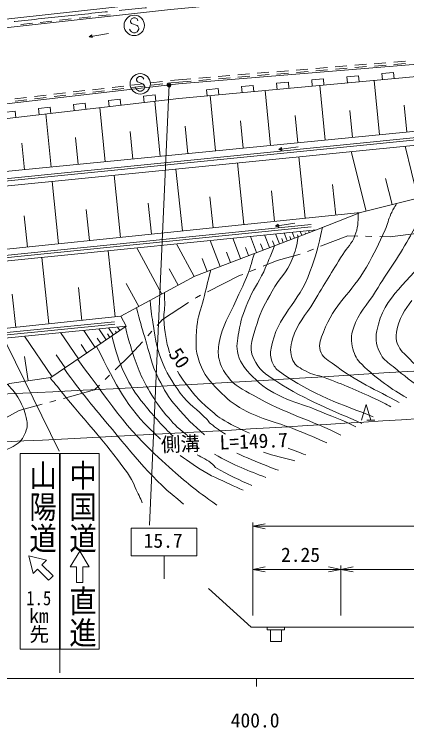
# Model space of a CAD drawing. Units: millimetres, scale not verified. Extents: x 40000 to 680000, y 20000 to 380000.
# Drawn here: x 437066 to 487216, y 198715 to 289830 of the extents above; entities that cross this region are included whole.
import ezdxf
from ezdxf.enums import TextEntityAlignment as Align

# ---------------------------------------------------------------- set-up
doc = ezdxf.new("R2010")
doc.units = ezdxf.units.MM
doc.header["$LTSCALE"] = 1000
doc.header["$PDMODE"] = 32
doc.header["$PDSIZE"] = 500
doc.linetypes.add('CHAIN', pattern=[18.5, 12, -1.5, 3.5, -1.5])
for name, color, linetype, lineweight in [('M-BGD', 7, 'Continuous', 13), ('M-BMK', 2, 'CHAIN', 13), ('M-BMK-ROW', 30, 'Continuous', 13), ('M-STR-HTXT', 7, 'Continuous', 13), ('M-STR-STRC', 7, 'Continuous', 13), ('M-TTL-BAND', 7, 'Continuous', 13)]:
    doc.layers.add(name, color=color, linetype=linetype, lineweight=lineweight)
doc.styles.add('@ＭＳ ゴシック', font='')
doc.styles.add('ＭＳ ゴシック', font='')
doc.styles.get('@ＭＳ ゴシック').set_extended_font_data('@MS Gothic')
doc.styles.get('ＭＳ ゴシック').set_extended_font_data('MS Gothic')

msp = doc.modelspace()

# ---------------------------------------------------------------- linework, layer by layer
at = {"layer": 'M-BGD'}
for p, q in [((447829, 289612), (449320, 289776)), ((440374, 288791), (441865, 288955)), ((442859, 289065), (444350, 289229)), ((445344, 289338), (446835, 289502)), ((437889, 288517), (439380, 288681)), ((449100, 287379), (446634, 286968)), ((446634, 286968), (446973, 287214)), ((446973, 287214), (447035, 286844)), ((447035, 286844), (446634, 286968)), ((482071, 283438), (480576, 283316)), ((484563, 283642), (483068, 283520)), ((487054, 283846), (485559, 283724)), ((487079, 283547), (485584, 283425)), ((472104, 282623), (470609, 282500)), ((474596, 282827), (473101, 282704)), ((474621, 282528), (473126, 282405)), ((477088, 283030), (475593, 282908)), ((477112, 282731), (475617, 282609)), ((479579, 283234), (478084, 283112)), ((479604, 282935), (478109, 282813)), ((482096, 283139), (480601, 283017)), ((484587, 283343), (483092, 283221)), ((459646, 281603), (458057, 281473)), ((462138, 281807), (460643, 281685)), ((464629, 282011), (463134, 281889)), ((464654, 281712), (463159, 281590)), ((467121, 282215), (465626, 282093)), ((467146, 281916), (465651, 281794)), ((469613, 282419), (468118, 282296)), ((469637, 282120), (468142, 281997)), ((472129, 282324), (470634, 282201)), ((476571, 281576), (475077, 281439)), ((476644, 280780), (476571, 281576)), ((481052, 281989), (479558, 281852)), ((479558, 281852), (479631, 281055)), ((481125, 281193), (481052, 281989)), ((485533, 282402), (484039, 282264)), ((484039, 282264), (484113, 281468)), ((485606, 281605), (485533, 282402)), ((451055, 280657), (449565, 280483)), ((453539, 280947), (452049, 280773)), ((453569, 280648), (452079, 280474)), ((456022, 281236), (454532, 281062)), ((456052, 280938), (454562, 280764)), ((458057, 281473), (457015, 281352)), ((458086, 281175), (457045, 281053)), ((459671, 281304), (458086, 281175)), ((462162, 281508), (460667, 281386)), ((467609, 280751), (466115, 280613)), ((467682, 279954), (467609, 280751)), ((472090, 281164), (470596, 281026)), ((470596, 281026), (470669, 280230)), ((472163, 280367), (472090, 281164)), ((475077, 281439), (475150, 280642)), ((476805, 273744), (476121, 280732)), ((483754, 274424), (483074, 281372)), ((443606, 279789), (442116, 279615)), ((446089, 280078), (444599, 279905)), ((446119, 279780), (444629, 279606)), ((448572, 280368), (447082, 280194)), ((448602, 280069), (447112, 279896)), ((451086, 280359), (449596, 280185)), ((463128, 280338), (461634, 280201)), ((461634, 280201), (461707, 279404)), ((463201, 279542), (463128, 280338)), ((466115, 280613), (466188, 279817)), ((469817, 273060), (469129, 280088)), ((438639, 279210), (437150, 279036)), ((438670, 278911), (437180, 278738)), ((441123, 279499), (439633, 279326)), ((441153, 279201), (439663, 279027)), ((443636, 279490), (442146, 279317)), ((450586, 279007), (449096, 278834)), ((449096, 278834), (449188, 278039)), ((450678, 278212), (450586, 279007)), ((455056, 279525), (453566, 279352)), ((453566, 279352), (453658, 278557)), ((455148, 278730), (455056, 279525)), ((462789, 272372), (462097, 279440)), ((441646, 277971), (440156, 277798)), ((441738, 277176), (441646, 277971)), ((446116, 278489), (444626, 278316)), ((444626, 278316), (444718, 277522)), ((446208, 277694), (446116, 278489)), ((448684, 270991), (448008, 277903)), ((455721, 271680), (455032, 278716)), ((487208, 274762), (486870, 278216)), ((392156, 265459), (517995, 277775)), ((437176, 277453), (435686, 277280)), ((437268, 276658), (437176, 277453)), ((440156, 277798), (440248, 277004)), ((441773, 270315), (441109, 277103)), ((480279, 274084), (479939, 277558)), ((512299, 276494), (391053, 264293)), ((512329, 276196), (404655, 265361)), ((466303, 272716), (465959, 276230)), ((473311, 273402), (472969, 276896)), ((510808, 275361), (404727, 264755)), ((459255, 272026), (458909, 275560)), ((452203, 271336), (451858, 274854)), ((438379, 269983), (438047, 273377)), ((445229, 270653), (444891, 274109)), ((473343, 272911), (470868, 272557)), ((470868, 272557), (471212, 272795)), ((471266, 272424), (470868, 272557)), ((471212, 272795), (471266, 272424)), ((488652, 266350), (486998, 272981)), ((474251, 263786), (473437, 271625)), ((482022, 264696), (480126, 272294)), ((466412, 262973), (465596, 270841)), ((458544, 262156), (457724, 270054)), ((450646, 261336), (449823, 269264)), ((485337, 265523), (484510, 268838)), ((442718, 260513), (441892, 268471)), ((478145, 264191), (477741, 268085)), ((470332, 263380), (469925, 267299)), ((462478, 262564), (462070, 266498)), ((454595, 261746), (454185, 265695)), ((446682, 260925), (446271, 264889)), ((475681, 262318), (481316, 264520)), ((438739, 260100), (438326, 264079)), ((474991, 262971), (406167, 256042)), ((475021, 262672), (413260, 256455)), ((472928, 263158), (470458, 262771)), ((470458, 262771), (470799, 263014)), ((470857, 262643), (470458, 262771)), ((470799, 263014), (470857, 262643)), ((413283, 255997), (475681, 262318)), ((469660, 260025), (469043, 261646)), ((470937, 260511), (470451, 261788)), ((471943, 260894), (471560, 261900)), ((472877, 261250), (472590, 262005)), ((473345, 261428), (473249, 261680)), ((473812, 261606), (473620, 262109)), ((474279, 261784), (474231, 261910)), ((474746, 261962), (474651, 262214)), ((463373, 257631), (462112, 260943)), ((465983, 258625), (464989, 261235)), ((468040, 259408), (467256, 261465)), ((470298, 260268), (470055, 260907)), ((471440, 260703), (471248, 261206)), ((472410, 261072), (472266, 261450)), ((455918, 254102), (452712, 259991)), ((460065, 256360), (457808, 260507)), ((467011, 259016), (466620, 260045)), ((468850, 259717), (468541, 260527)), ((449940, 251179), (449052, 259620)), ((464678, 258128), (464181, 259433)), ((441499, 250291), (440607, 258765)), ((461717, 257000), (461086, 258656)), ((457991, 255231), (456863, 257305)), ((452973, 252499), (451370, 255444)), ((445720, 250735), (445276, 254956)), ((437262, 249845), (436816, 254082)), ((451382, 249988), (450694, 251259)), ((414322, 246394), (451382, 249988)), ((449728, 248862), (449113, 249768)), ((450555, 249425), (450247, 249878)), ((445256, 245820), (442975, 249172)), ((447423, 247294), (445949, 249461)), ((448823, 248247), (447871, 249647)), ((449276, 248555), (448968, 249007)), ((450142, 249144), (449988, 249370)), ((441903, 243538), (438374, 248726)), ((448123, 247770), (447647, 248470)), ((446340, 246557), (445602, 247640)), ((438827, 243025), (438394, 246133)), ((443580, 244679), (442439, 246355)), ((481433, 238011), (482033, 240011)), ((482033, 240011), (482633, 238011)), ((482133, 238011), (483133, 238011)), ((467358, 211563), (461877, 216514)), ((467358, 211563), (571494, 211563)), ((471201, 211229), (469791, 211229))]:
    msp.add_line(p, q, dxfattribs=at)
for points in [[(73564, 300756), (90163, 297028), (102242, 294532), (127541, 289882), (155837, 285594), (168993, 283925), (199562, 280835), (227478, 278968), (253703, 278037), (267948, 277865), (287186, 278005), (313930, 278918), (343196, 280534), (378298, 283217), (417698, 287202), (456899, 291519), (475782, 293337), (496774, 295187), (522235, 297190), (539996, 298431), (555299, 299079), (563797, 299249)], [(563821, 298150), (555333, 297979), (540058, 297333), (522317, 296093), (496865, 294091), (475883, 292242), (457011, 290425), (417814, 286108), (378395, 282121), (343268, 279436), (313979, 277819), (287208, 276905), (267946, 276765), (253677, 276937), (227421, 277869), (199470, 279739), (168868, 282832), (155685, 284505), (127359, 288797), (102031, 293452), (89931, 295953), (73313, 299685)], [(532026, 287036), (458042, 280953), (432714, 278022), (399062, 274949), (381819, 271604), (382265, 269984)], [(529449, 284827), (498184, 282764), (458092, 279071), (432834, 276145), (399407, 272992), (382265, 269984)], [(409752, 257091), (481316, 264520), (499509, 269060), (510808, 275361)], [(475681, 262318), (460137, 256398), (450694, 251259), (414023, 247398), (413689, 247753)], [(449908, 250253), (413443, 246641), (412961, 256425)], [(449878, 250552), (413727, 246970), (413260, 256455)], [(451382, 249988), (441748, 243432), (436438, 242692), (431555, 240613), (422392, 238854), (414322, 246394)], [(471613, 211563), (471613, 211229), (471201, 211229), (471201, 209742), (469791, 209742), (469791, 211229), (469379, 211229), (469379, 211563)]]:
    msp.add_lwpolyline(points, dxfattribs=at)
for points, knots in [([(489203, 241947), (488045, 242782), (486850, 243677), (485470, 244845), (484833, 245385), (484335, 245602), (483938, 246338), (483361, 247406), (483169, 248205), (483396, 249398), (484282, 254061), (487609, 255492), (490147, 259504), (491532, 261692), (492716, 262737), (493566, 265183), (493909, 266169), (494061, 266575), (494285, 267756)], [0, 0, 0, 0, 1, 1, 1, 2, 2, 2, 3, 3, 3, 4, 4, 4, 5, 5, 5, 6, 6, 6, 6]), ([(489612, 266590), (489325, 265267), (489232, 264823), (488807, 263753), (488393, 262711), (488046, 262177), (487495, 261200), (485965, 258484), (484881, 257099), (483245, 254445), (482117, 252615), (481082, 251772), (480397, 249733), (480069, 248756), (480053, 248084), (480339, 247093), (480583, 246243), (480824, 245740), (481460, 245126), (483462, 243194), (485329, 241940), (487221, 240830)], [0, 0, 0, 0, 1, 1, 1, 2, 2, 2, 3, 3, 3, 4, 4, 4, 5, 5, 5, 6, 6, 6, 7, 7, 7, 7]), ([(486228, 240270), (483306, 241852), (480849, 242891), (477692, 245263), (476998, 245785), (476427, 246052), (476168, 246881), (475889, 247776), (476263, 248364), (476585, 249244), (477924, 252896), (480142, 254176), (482077, 257549), (483115, 259358), (483613, 260420), (484467, 262322), (484811, 263086), (484844, 263580), (485204, 264337), (485458, 264873), (485562, 265066), (485929, 265671)], [0, 0, 0, 0, 1, 1, 1, 2, 2, 2, 3, 3, 3, 4, 4, 4, 5, 5, 5, 6, 6, 6, 7, 7, 7, 7]), ([(485193, 239687), (484594, 240031), (483968, 240353), (483168, 240725), (480677, 241882), (479254, 242477), (476684, 243445), (475781, 243784), (475175, 243746), (474346, 244238), (473621, 244669), (473005, 244835), (472680, 245614), (472262, 246614), (472308, 247351), (472622, 248388), (473239, 250425), (474258, 251278), (475344, 253109), (476756, 255487), (477572, 256804), (479041, 259147), (479636, 260096), (480198, 260509), (480594, 261557), (480992, 262609), (481001, 263162), (481022, 264405)], [0, 0, 0, 0, 1, 1, 1, 2, 2, 2, 3, 3, 3, 4, 4, 4, 5, 5, 5, 6, 6, 6, 7, 7, 7, 8, 8, 8, 9, 9, 9, 9]), ([(482939, 238416), (478959, 240015), (475247, 241119), (470945, 244224), (470466, 244570), (470237, 244872), (470022, 245422), (469768, 246068), (469776, 246510), (469894, 247194), (470617, 251397), (473464, 252889), (474855, 256921), (475610, 259108), (475889, 259963), (476459, 262622)], [0, 0, 0, 0, 1, 1, 1, 2, 2, 2, 3, 3, 3, 4, 4, 4, 5, 5, 5, 5]), ([(473345, 261428), (473136, 260123), (472999, 259642), (472594, 258555), (471939, 256795), (470912, 256145), (470026, 254488), (469184, 252913), (468586, 252060), (468099, 250341), (467618, 248641), (466880, 247425), (467658, 245839), (468348, 244434), (469162, 243837), (470482, 242997), (474606, 240373), (477668, 239268), (481465, 237586)], [0, 0, 0, 0, 1, 1, 1, 2, 2, 2, 3, 3, 3, 4, 4, 4, 5, 5, 5, 6, 6, 6, 6]), ([(480708, 237159), (479143, 237969), (477563, 238509), (475517, 239371), (473915, 240046), (472914, 240173), (471344, 240922), (469696, 241708), (468769, 242269), (467501, 243583), (466601, 244515), (466032, 245108), (465680, 246355), (465372, 247442), (465579, 248130), (465756, 249246), (466000, 250786), (466312, 251627), (466905, 253069), (467556, 254654), (468228, 255397), (468939, 256957), (469520, 258229), (469701, 258681), (470298, 260268)], [0, 0, 0, 0, 1, 1, 1, 2, 2, 2, 3, 3, 3, 4, 4, 4, 5, 5, 5, 6, 6, 6, 7, 7, 7, 8, 8, 8, 8]), ([(467748, 259297), (467330, 257836), (467206, 257403), (466748, 256228), (466291, 255057), (465897, 254459), (465410, 253300), (464532, 251211), (463624, 250146), (463270, 247909), (463139, 247083), (463043, 246580), (463246, 245769), (463482, 244831), (463783, 244335), (464350, 243551), (465269, 242284), (466231, 241971), (467585, 241185), (471830, 238719), (475063, 238010), (478816, 236093)], [0, 0, 0, 0, 1, 1, 1, 2, 2, 2, 3, 3, 3, 4, 4, 4, 5, 5, 5, 6, 6, 6, 7, 7, 7, 7]), ([(477016, 235079), (475637, 235759), (474626, 236124), (473032, 236769), (470433, 237822), (468801, 238020), (466334, 239355), (464978, 240089), (464303, 240684), (463220, 241783), (462032, 242988), (461334, 243752), (460746, 245338), (460115, 247045), (460277, 248171), (460412, 249986), (460514, 251359), (460916, 252074), (461243, 253411), (461602, 254881), (461716, 255341), (462169, 257172)], [0, 0, 0, 0, 1, 1, 1, 2, 2, 2, 3, 3, 3, 4, 4, 4, 5, 5, 5, 6, 6, 6, 7, 7, 7, 7]), ([(456247, 254281), (456283, 253232), (456308, 252933), (456264, 252071), (456240, 251622), (456140, 251371), (456177, 250923), (456320, 249188), (456431, 248072), (456921, 246598)], [0, 0, 0, 0, 1, 1, 1, 2, 2, 2, 3, 3, 3, 3]), ([(454430, 253292), (454583, 251733), (454640, 251284), (454853, 250008), (455133, 248339), (455220, 247368), (455818, 245785), (456505, 243964), (457155, 243041), (458285, 241457), (459376, 239928), (460401, 239427), (461700, 238070), (461892, 237870), (461949, 237706), (462167, 237534), (462859, 236988), (463456, 236574), (464051, 236211)], [0, 0, 0, 0, 1, 1, 1, 2, 2, 2, 3, 3, 3, 4, 4, 4, 5, 5, 5, 6, 6, 6, 6]), ([(491097, 243014), (489898, 243821), (488796, 244527), (487554, 245833), (486909, 246513), (486413, 246838), (486048, 247701), (485815, 248251), (485802, 248634), (485902, 249223), (486206, 250994), (486976, 252104), (487876, 253261)], [0, 0, 0, 0, 1, 1, 1, 2, 2, 2, 3, 3, 3, 4, 4, 4, 4]), ([(452675, 252337), (453163, 250522), (453303, 250037), (453746, 248574), (454377, 246490), (454538, 245233), (455517, 243288), (456258, 241815), (456702, 240971), (457787, 239729), (459102, 238223), (459884, 237394), (461395, 236107)], [0, 0, 0, 0, 1, 1, 1, 2, 2, 2, 3, 3, 3, 4, 4, 4, 4]), ([(451268, 249910), (451560, 248622), (451684, 248238), (452012, 247184), (452716, 244922), (453197, 243650), (454392, 241603), (455095, 240399), (455562, 239760), (456455, 238689), (457323, 237646), (457845, 237066), (458929, 236249), (459035, 236169), (459138, 236094), (459239, 236023)], [0, 0, 0, 0, 1, 1, 1, 2, 2, 2, 3, 3, 3, 4, 4, 4, 5, 5, 5, 5]), ([(449554, 248744), (450115, 246528), (450299, 245740), (451157, 243970), (451953, 242327), (452492, 241428), (453651, 240018), (455049, 238319), (456049, 237189), (457381, 235951)], [0, 0, 0, 0, 1, 1, 1, 2, 2, 2, 3, 3, 3, 3]), ([(447568, 247393), (450329, 242158), (451229, 239867), (455026, 236270), (455282, 236028), (455528, 235799), (455766, 235581)], [0, 0, 0, 0, 1, 1, 1, 2, 2, 2, 2]), ([(445169, 245760), (450140, 239109), (451555, 236634), (456868, 231986), (459152, 229987), (460024, 229195), (462952, 227153)], [0, 0, 0, 0, 1, 1, 1, 2, 2, 2, 2]), ([(443425, 244574), (445919, 241186), (446703, 240238), (448947, 237576), (452554, 233299), (454571, 230517), (458712, 227287)], [0, 0, 0, 0, 1, 1, 1, 2, 2, 2, 2]), ([(457926, 244253), (458518, 243179), (459204, 242358), (460156, 241200), (460731, 240502), (461127, 240172), (461806, 239574), (462602, 238872), (463030, 238431), (463956, 237912), (465091, 237277), (466123, 236769), (467110, 236331)], [0, 0, 0, 0, 1, 1, 1, 2, 2, 2, 3, 3, 3, 4, 4, 4, 4]), ([(453421, 227453), (453192, 228067), (452843, 228631), (452531, 229393), (451905, 230918), (451250, 231632), (450261, 232951), (447701, 236367), (445972, 238048), (443294, 241372), (442651, 242170), (442444, 242422), (441653, 243419)], [0, 0, 0, 0, 1, 1, 1, 2, 2, 2, 3, 3, 3, 4, 4, 4, 4]), ([(425148, 239383), (426698, 237414), (427197, 236538), (429019, 235318), (429876, 234744), (430291, 234080), (431321, 234023), (433675, 233895), (435342, 233549), (437298, 234865), (438032, 235358), (438300, 235888), (438591, 236723), (438800, 237323), (438722, 237728), (438591, 238350), (438394, 239287), (438152, 239792), (437684, 240628), (437216, 241466), (436949, 241768), (436214, 242597)], [0, 0, 0, 0, 1, 1, 1, 2, 2, 2, 3, 3, 3, 4, 4, 4, 5, 5, 5, 6, 6, 6, 7, 7, 7, 7]), ([(458282, 233484), (459325, 232705), (460423, 231995), (461845, 231134), (462165, 230940), (462356, 230853), (462696, 230697), (464097, 230053), (465208, 229539), (466304, 229042)], [0, 0, 0, 0, 1, 1, 1, 2, 2, 2, 3, 3, 3, 3]), ([(460434, 233568), (461081, 233222), (461717, 232936), (462434, 232352), (462595, 232221), (462604, 232056), (462784, 231950), (464437, 230976), (465952, 230266), (467408, 229664)], [0, 0, 0, 0, 1, 1, 1, 2, 2, 2, 3, 3, 3, 3]), ([(465514, 233767), (466716, 233218), (467909, 232750), (469469, 232112), (469959, 231912), (470404, 231743), (470824, 231589)], [0, 0, 0, 0, 1, 1, 1, 2, 2, 2, 2])]:
    msp.add_open_spline(points, degree=3, knots=knots, dxfattribs=at)
for points in [[(472075, 234402), (472785, 234140), (473523, 233864), (474307, 233552)], [(462659, 233655), (465116, 232213), (467037, 231507), (469214, 230682)], [(468911, 233899), (470310, 233425), (471571, 233185), (472937, 232780)]]:
    msp.add_open_spline(points, degree=3, dxfattribs=at)
at = {"layer": 'M-BMK'}
msp.add_arc((704071, -2176895), 2480208, 93.76638, 96.30765, dxfattribs=at)
at = {"layer": 'M-BMK-ROW'}
for p, q in [((476217, 260199), (479684, 261537)), ((479684, 261537), (480967, 261508)), ((485095, 261413), (488736, 261882)), ((481967, 261485), (482767, 261467)), ((483766, 261444), (485095, 261413)), ((474538, 259550), (475284, 259838)), ((470642, 258384), (473597, 259187)), ((473597, 259187), (473605, 259190)), ((468853, 257662), (470642, 258384)), ((467183, 256989), (467925, 257288)), ((461777, 254395), (465844, 256449)), ((465844, 256449), (466256, 256615)), ((460182, 253564), (460358, 253679)), ((460358, 253679), (460884, 253945)), ((456000, 250830), (459345, 253017)), ((455325, 250087), (456000, 250830)), ((454114, 248755), (454652, 249347)), ((451906, 246325), (453442, 248015)), ((449959, 244431), (451906, 246325)), ((448668, 243176), (449242, 243734)), ((447310, 241855), (447952, 242479)), ((443348, 240782), (447310, 241855)), ((437676, 239247), (440645, 240051)), ((441610, 240312), (442382, 240521)), ((435998, 238305), (437676, 239247))]:
    msp.add_line(p, q, dxfattribs=at)
at = {"layer": 'M-STR-HTXT'}
for p, q in [((467551, 213027), (467551, 224940)), ((467551, 224440), (469114, 224752)), ((467551, 224440), (571301, 224440)), ((467551, 224440), (469114, 224127)), ((467551, 218941), (469114, 219253)), ((467551, 218941), (478801, 218941)), ((467551, 218941), (469114, 218628)), ((478801, 218941), (477239, 219253)), ((478801, 218941), (477239, 218628)), ((478801, 213027), (478801, 219441)), ((478801, 218941), (480364, 219253)), ((478801, 218941), (480364, 218628)), ((478820, 218941), (513922, 218941))]:
    msp.add_line(p, q, dxfattribs=at)
for centre, start, end in [((310368, 2945909), 270.18002, 275.394), ((310689, 2939820), 271.4728, 274.74783)]:
    msp.add_arc(centre, 2707483, start, end, dxfattribs=at)
at = {"layer": 'M-STR-STRC'}
for p, q in [((452045, 289239), (451927, 289003)), ((451927, 289003), (451927, 288885)), ((451927, 288885), (452045, 288648)), ((452282, 289357), (452045, 289239)), ((452518, 289357), (452282, 289357)), ((452754, 289239), (452518, 289357)), ((452873, 289003), (452754, 289239)), ((451927, 287703), (451809, 287939)), ((452045, 288648), (452754, 288412)), ((452754, 288412), (452873, 288294)), ((452873, 288294), (452991, 288057)), ((452991, 287939), (452873, 287703)), ((452991, 288057), (452991, 287939)), ((452045, 287585), (451927, 287703)), ((452282, 287466), (452045, 287585)), ((452518, 287466), (452282, 287466)), ((452754, 287585), (452518, 287466)), ((452873, 287703), (452754, 287585)), ((452804, 281773), (452686, 281537)), ((453041, 281891), (452804, 281773)), ((453277, 281891), (453041, 281891)), ((453514, 281773), (453277, 281891)), ((453632, 281537), (453514, 281773)), ((452686, 281537), (452686, 281419)), ((452686, 281419), (452804, 281182)), ((452804, 281182), (453514, 280946)), ((453514, 280946), (453632, 280828)), ((453632, 280828), (453750, 280591)), ((456849, 280815), (454327, 224601)), ((452686, 280237), (452568, 280473)), ((452804, 280119), (452686, 280237)), ((453041, 280000), (452804, 280119)), ((453277, 280000), (453041, 280000)), ((453514, 280119), (453277, 280000)), ((453632, 280237), (453514, 280119)), ((453750, 280473), (453632, 280237)), ((453750, 280591), (453750, 280473)), ((421640, 277138), (442786, 234022)), ((452009, 224181), (460409, 224181)), ((452009, 220681), (452009, 224181)), ((460409, 220681), (460409, 224181)), ((460409, 220681), (452009, 220681)), ((456209, 220681), (456209, 217750)), ((442928, 208750), (442828, 208750)), ((442878, 208750), (442878, 205747))]:
    msp.add_line(p, q, dxfattribs=at)
for points in [[(437828, 208750), (442828, 208750), (442828, 233750), (437828, 233750)], [(442928, 208750), (447928, 208750), (447928, 233750), (442928, 233750)], [(441742, 217836), (442025, 218119), (440610, 219533), (441176, 220098), (438913, 220664), (439479, 218401), (440045, 218967), (441459, 217553)], [(445428, 217250), (445828, 217250), (445828, 219250), (446628, 219250), (445428, 221250), (444228, 219250), (445028, 219250), (445028, 217250)]]:
    msp.add_lwpolyline(points, close=True, dxfattribs=at)
for centre, radius in [((452400, 288412), 1300), ((453159, 280946), 1300), ((456849, 280815), 150), ((456849, 280815), 120), ((456849, 280815), 90), ((456849, 280815), 60), ((456849, 280815), 30)]:
    msp.add_circle(centre, radius, dxfattribs=at)
msp.add_point((456849, 280815), dxfattribs=at)
at = {"layer": 'M-TTL-BAND'}
for p, q in [((40000, 205000), (579000, 205000)), ((468000, 205000), (468000, 204000))]:
    msp.add_line(p, q, dxfattribs=at)

# ---------------------------------------------------------------- texts
at = {"layer": 'M-BGD', "style": 'ＭＳ ゴシック'}
msp.add_text('50', height=1833, rotation=304.751, dxfattribs=at).set_placement((456247, 246131), align=Align.BOTTOM_LEFT)
at = {"layer": 'M-STR-HTXT', "style": 'ＭＳ ゴシック'}
msp.add_text('側溝\u3000L=149.7', height=1833, rotation=2.239, dxfattribs=at).set_placement((463971, 233706), align=Align.BOTTOM_CENTER)
msp.add_text('2.25', height=1833, dxfattribs=at).set_placement((473646, 219341), align=Align.BOTTOM_CENTER)
at = {"layer": 'M-STR-STRC', "style": '@ＭＳ ゴシック', "width": 1.15}
for s, p in [('山陽道', (438649, 232998)), ('中国道', (443749, 232998)), ('直進', (443749, 216916))]:
    msp.add_text(s, height=2566, rotation=270, dxfattribs=at).set_placement(p, align=Align.BOTTOM_LEFT)
at = {"layer": 'M-STR-STRC', "style": 'ＭＳ ゴシック'}
msp.add_text('15.7', height=1833, dxfattribs=at).set_placement((453596, 221145), align=Align.BOTTOM_LEFT)
at = {"layer": 'M-STR-STRC', "style": 'ＭＳ ゴシック', "width": 0.85}
msp.add_text('1.5', height=1833, dxfattribs=at).set_placement((440198, 215272), align=Align.MIDDLE_CENTER)
at = {"layer": 'M-STR-STRC', "style": 'ＭＳ ゴシック'}
msp.add_text('km', height=1833, dxfattribs=at).set_placement((441465, 213001), align=Align.MIDDLE_RIGHT)
msp.add_text('先', height=1833, dxfattribs=at).set_placement((440266, 210652), align=Align.MIDDLE_CENTER)
at = {"layer": 'M-TTL-BAND', "style": 'ＭＳ ゴシック'}
msp.add_text('400.0', height=1833, dxfattribs=at).set_placement((467844, 198195), align=Align.BOTTOM_CENTER)

doc.saveas('drawing.dxf')
